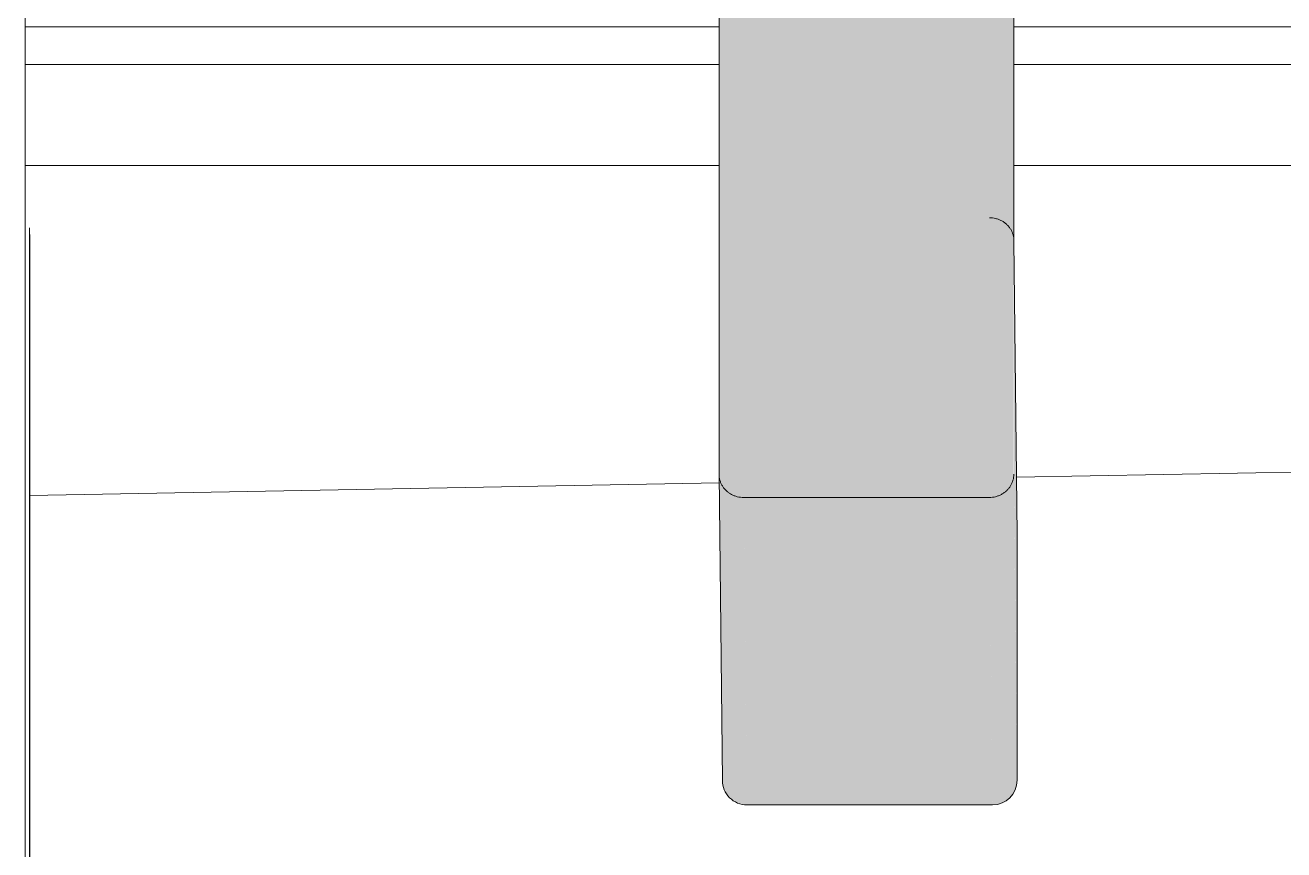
# Model space of a CAD drawing. Header units: millimetres. Extents: x 900982 to 1200730, y -305 to 27743.
# Drawn here: x 910830 to 915955, y 8308 to 11664 of the extents above; entities that cross this region are included whole.
import ezdxf

# ---------------------------------------------------------------- set-up
doc = ezdxf.new("R2010")
doc.units = ezdxf.units.MM
for name, color, linetype, lineweight in [('A-GENM', 13, 'Continuous', 5), ('A-ROOF', 132, 'Continuous', 5), ('A-WALL', 113, 'Continuous', 5), ('S-BEAM', 12, 'Continuous', 5), ('S-COLS', 52, 'Continuous', 5)]:
    doc.layers.add(name, color=color, linetype=linetype, lineweight=lineweight)

# ---------------------------------------------------------------- blocks, each defined once
blk = doc.blocks.new('SHS-Square Hollow Section-Column - 200x200xSHS-1605338-SECTION - GRIDS 2A')
at = {"layer": 'S-COLS'}
blk.add_line((910830.3, 5200), (910830.3, 16116.2), dxfattribs=at)
blk = doc.blocks.new('Mechanical - Condensers - Mechanical - Condensers-1249279-SECTION - GRIDS 2A')
at = {"layer": 'A-GENM'}
for points in [[(914868.6, 8591), (914867, 9746.3), (914855.8, 10863.8), (914855.8, 14590.3), (914839.4, 14590.3), (914839.4, 13590.3), (914855.3, 13590.3), (914855.5, 9812.4), (914866.3, 8809.5)], [(914755.2, 9742.1), (914781.1, 9745.3), (914805.2, 9754.8), (914826, 9769.9), (914841.9, 9789.5), (914851.9, 9812.4), (914855.3, 9837), (914855.3, 13590.3), (914851.9, 13564.5), (914839.4, 13537.2), (914822.8, 13517.2), (914805.2, 13503.7), (914781.1, 13493.8), (914755.2, 13490.3), (914755.2, 9836.6)], [(913755.2, 9742.1), (913755.2, 13490.3), (913729.3, 13491.9), (913705.2, 13496.9), (913680.6, 13509.4), (913655.3, 13531.6), (913655.3, 9836.6), (913658.7, 9812.4), (913668.7, 9789.5), (913684.5, 9769.9), (913705.2, 9754.8), (913729.3, 9745.3)], [(914755.2, 9742.1), (914755.2, 13490.3), (913755.2, 13490.3), (913755.2, 9742.1), (914555.5, 9742.1)], [(913768.6, 8491.2), (913755.2, 9742.1), (913729.3, 9745.3), (913705.2, 9754.8), (913684.5, 9769.9), (913668.7, 9789.5), (913658.7, 9812.4), (913655.3, 9836.6), (913668.6, 8591), (913672, 8565.2), (913682, 8541.1), (913697.9, 8520.4), (913718.6, 8504.5), (913742.7, 8494.6)], [(914768.6, 8491.2), (914794.5, 8494.6), (914818.6, 8504.5), (914839.3, 8520.4), (914855.2, 8541.1), (914865.2, 8565.2), (914868.6, 8591), (914855.2, 9836.6), (914851.9, 9812.4), (914841.9, 9789.5), (914826, 9769.9), (914805.2, 9754.8), (914781.1, 9745.3), (914755.2, 9742.1), (914765.2, 8809.5)], [(913768.6, 8491.2), (914768.6, 8491.2), (914755.2, 9742.1), (913755.2, 9742.1), (913765.2, 8809.5)]]:
    blk.add_hatch(color=256, dxfattribs=at).paths.add_polyline_path(points)
for p, q in [((914855.8, 10786), (914855.8, 14590.4)), ((913655.3, 13537.9), (913655.3, 9836.9)), ((914868.6, 9590.7), (914855.8, 10786.9)), ((913655.3, 9835.9), (913668.6, 8590)), ((913755.2, 9742.1), (914755.2, 9742.1)), ((914868.6, 9589.7), (914868.6, 8591)), ((914768.6, 8491.2), (913768.6, 8491.2))]:
    blk.add_line(p, q, dxfattribs=at)
for centre, start_param, end_param in [((913768.6, 8591), 3.130891, 4.701688), ((914768.6, 8591), 4.701688, 6.272484)]:
    blk.add_ellipse(centre, major_axis=(100, 1.1), ratio=0.998629, start_param=start_param, end_param=end_param, dxfattribs=at)
for points, knots in [([(914855.8, 10785.9), (914855.8, 10790.2), (914855.3, 10798.5), (914852.7, 10810.5), (914849.2, 10820.4), (914845.6, 10828), (914842.5, 10833.4), (914839.1, 10838.6), (914835.3, 10843.7), (914831.1, 10848.6), (914826.6, 10853.1), (914821.9, 10857.3), (914815.1, 10862.6), (914806, 10868.3), (914794.3, 10873.8), (914777.7, 10879.2), (914764.6, 10880.8), (914755.9, 10880.8)], [0, 0, 0, 0, 0.083333, 0.166667, 0.25, 0.291667, 0.333333, 0.375, 0.416667, 0.458333, 0.5, 0.541667, 0.583333, 0.666667, 0.75, 0.833333, 1, 1, 1, 1]), ([(913655.3, 9837), (913655.3, 9832.7), (913655.8, 9824.4), (913658.4, 9812.4), (913661.9, 9802.5), (913665.5, 9794.9), (913668.6, 9789.5), (913672, 9784.2), (913675.9, 9779.2), (913680, 9774.3), (913684.5, 9769.8), (913689.3, 9765.6), (913696, 9760.3), (913705.1, 9754.5), (913716.9, 9749.1), (913733.4, 9743.7), (913746.5, 9742.1), (913755.2, 9742.1)], [0, 0, 0, 0, 0.083333, 0.166667, 0.25, 0.291667, 0.333333, 0.375, 0.416667, 0.458333, 0.5, 0.541667, 0.583333, 0.666667, 0.75, 0.833333, 1, 1, 1, 1]), ([(914755.2, 9742.1), (914764, 9742.1), (914777, 9743.7), (914793.6, 9749.1), (914805.4, 9754.5), (914814.5, 9760.3), (914821.2, 9765.6), (914826, 9769.8), (914830.5, 9774.3), (914836, 9780.8), (914840.9, 9787.7), (914845, 9794.9), (914848.6, 9802.5), (914852.1, 9812.4), (914854.7, 9824.4), (914855.3, 9832.7), (914855.3, 9837)], [0, 0, 0, 0, 0.166667, 0.25, 0.333333, 0.416667, 0.458333, 0.5, 0.541667, 0.583333, 0.666667, 0.708333, 0.75, 0.833333, 0.916667, 1, 1, 1, 1])]:
    blk.add_open_spline(points, degree=3, knots=knots, dxfattribs=at)
blk = doc.blocks.new('Structural Framing 56 - Structural Framing 1-1480425-SECTION - GRIDS 2A')
at = {"layer": 'S-BEAM'}
for p, q in [((910848.4, 10839), (910848.4, 5200)), ((910848.7, 10812), (910848.7, 5200))]:
    blk.add_line(p, q, dxfattribs=at)
blk = doc.blocks.new('Structural Framing 61 - Structural Framing 1-2879215-SECTION - GRIDS 2A')
at = {"layer": 'S-BEAM'}
for p, q in [((913655.3, 11657.8), (910830.2, 11657.8)), ((920630.2, 11657.8), (914855.3, 11657.8))]:
    blk.add_line(p, q, dxfattribs=at)

msp = doc.modelspace()

# ---------------------------------------------------------------- linework, layer by layer
at = {"layer": 'A-ROOF'}
for p, q in [((910830.2, 11503.7), (913655.3, 11503.7)), ((914855.3, 11503.7), (920630.2, 11503.7)), ((913655.3, 11093.1), (910830.2, 11093.1)), ((920630.2, 11093.1), (914855.8, 11093.1))]:
    msp.add_line(p, q, dxfattribs=at)
at = {"layer": 'A-WALL'}
for p, q in [((920630.2, 9930.1), (914866.1, 9824.1)), ((913655.7, 9801.9), (910848.7, 9750.2))]:
    msp.add_line(p, q, dxfattribs=at)

# ---------------------------------------------------------------- block references
at = {"layer": 'A-GENM'}
msp.add_blockref('Mechanical - Condensers - Mechanical - Condensers-1249279-SECTION - GRIDS 2A', (0, 0), dxfattribs=at)
at = {"layer": 'S-BEAM'}
for name in ['Structural Framing 56 - Structural Framing 1-1480425-SECTION - GRIDS 2A', 'Structural Framing 61 - Structural Framing 1-2879215-SECTION - GRIDS 2A']:
    msp.add_blockref(name, (0, 0), dxfattribs=at)
at = {"layer": 'S-COLS'}
msp.add_blockref('SHS-Square Hollow Section-Column - 200x200xSHS-1605338-SECTION - GRIDS 2A', (0, 0), dxfattribs=at)

doc.saveas('drawing.dxf')
